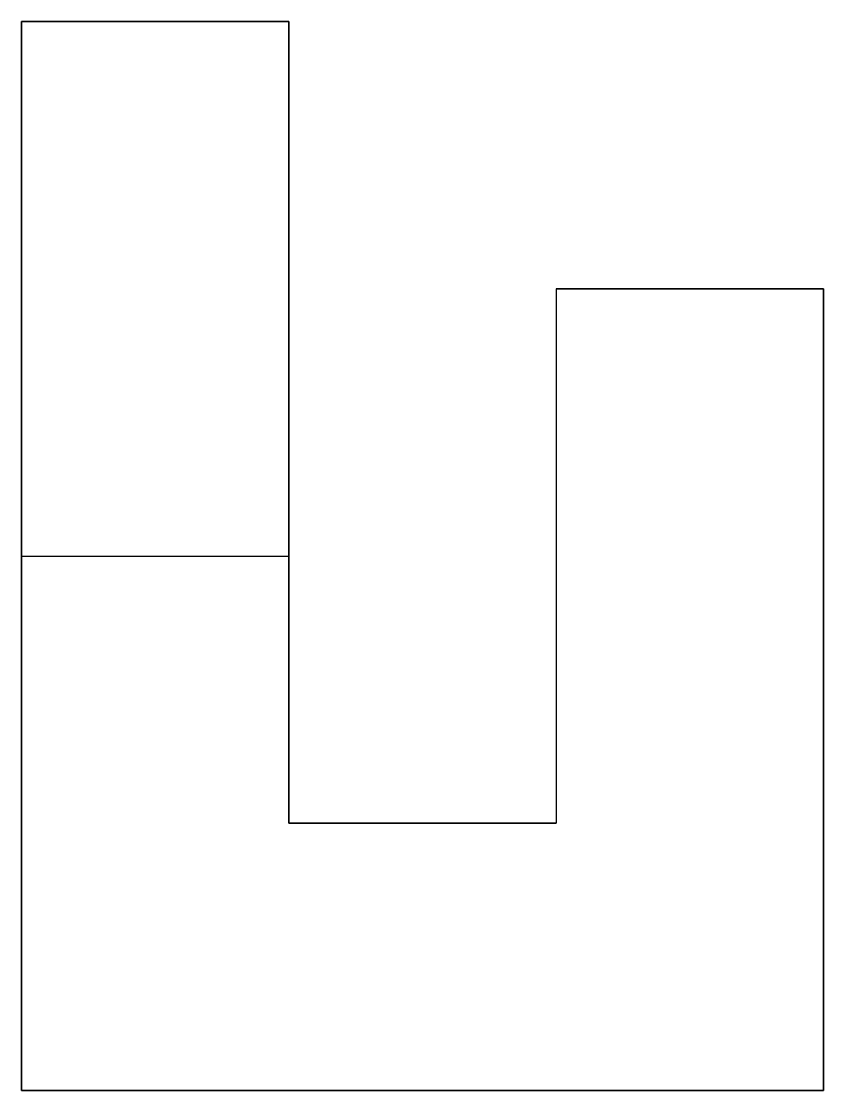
# Model space of a CAD drawing. Extents: x 0 to 3, y 0 to 4.
import ezdxf

# ---------------------------------------------------------------- set-up
doc = ezdxf.new("R2010")
doc.units = 0
doc.layers.get('0').update_dxf_attribs({"linetype": 'CONTINUOUS'})

# ---------------------------------------------------------------- blocks, each defined once
blk = doc.blocks.new('*U7')
at = {"color": 7}
for p, q in [((0, 4), (1, 4)), ((0, 0), (0, 4)), ((0, 4), (0, 4, 2)), ((1, 4, 2), (0, 4, 2)), ((0, 4, 2), (0, 2, 2)), ((1, 4), (1, 1)), ((1, 4), (1, 4, 2)), ((1, 2, 2), (1, 4, 2)), ((2, 3, 4), (3, 3, 4)), ((2, 3), (2, 3, 4)), ((2, 3, 4), (2, 1, 4)), ((3, 3), (2, 3)), ((2, 3), (2, 1)), ((3, 3), (3, 3, 4)), ((3, 3, 4), (3, 0, 4)), ((3, 0), (3, 3)), ((0, 2, 4), (0, 0, 4)), ((0, 2, 4), (1, 2, 4)), ((0, 2, 2), (0, 2, 4)), ((0, 2, 2), (1, 2, 2)), ((1, 1, 4), (1, 2, 4)), ((1, 2, 4), (1, 2, 2)), ((1, 1), (2, 1)), ((2, 1, 4), (1, 1, 4)), ((1, 1, 4), (1, 1)), ((2, 1, 4), (2, 1)), ((3, 0), (0, 0)), ((0, 0, 4), (3, 0, 4)), ((0, 0, 4), (0, 0)), ((3, 0, 4), (3, 0))]:
    blk.add_line(p, q, dxfattribs=at)

msp = doc.modelspace()

# ---------------------------------------------------------------- block references
msp.add_blockref('*U7', (0, 0))

doc.saveas('drawing.dxf')
